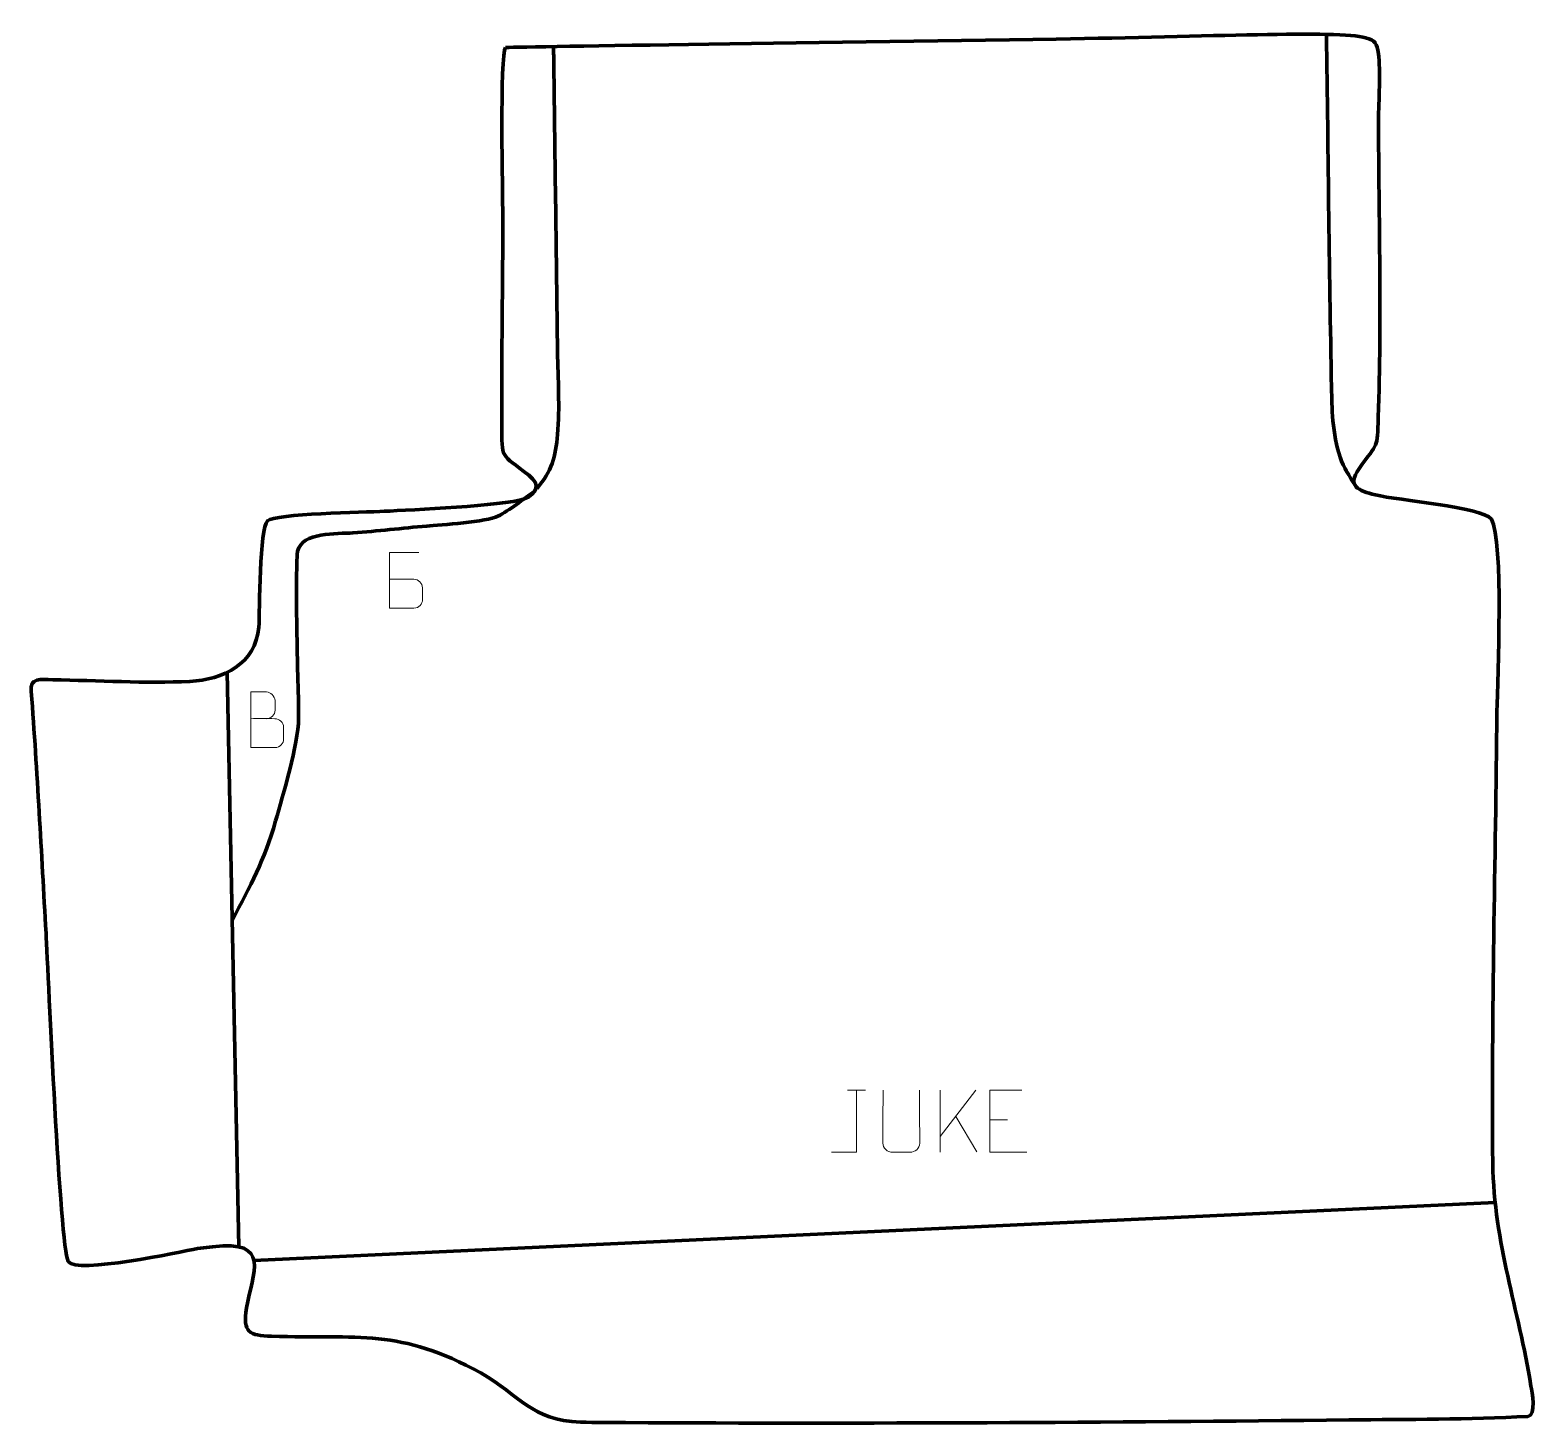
# Model space of a CAD drawing. Header units: millimetres. Extents: x -608 to -2, y 278 to 839.
import ezdxf

# ---------------------------------------------------------------- set-up
doc = ezdxf.new("R2010")
doc.units = ezdxf.units.MM
doc.header["$MEASUREMENT"] = 0
doc.layers.add('layer 2', color=7, linetype='Continuous')
doc.layers.add('layer 3', color=7, linetype='Continuous')

msp = doc.modelspace()

# ---------------------------------------------------------------- linework, layer by layer
at = {"layer": 'layer 2', "color": 140, "lineweight": 158}
for points, knots in [([(-87.0678, 836.8891), (-86.3517, 788.0525), (-85.9886, 738.9537), (-84.9299, 690.1559), (-84.9299, 690.1559), (-84.7423, 681.5112), (-83.7426, 669.8103), (-79.5503, 662.1956), (-79.5503, 662.1956), (-78.3176, 659.9566), (-76.942, 657.7296), (-75.6117, 655.5449)], [0, 0, 0, 0, 0.25, 0.25, 0.25, 0.25, 0.5, 0.5, 0.5, 0.5, 1, 1, 1, 1]), ([(-404.5288, 654.2696), (-398.7368, 661.0412), (-396.9949, 667.0721), (-396.2623, 675.9403), (-396.2623, 675.9403), (-395.3693, 686.7513), (-396.1024, 698.3465), (-396.286, 709.237), (-396.286, 709.237), (-396.7896, 747.6599), (-397.2933, 786.0828), (-397.7969, 824.5057), (-397.7969, 824.5057), (-397.8296, 827.0007), (-397.8623, 829.4957), (-397.895, 831.9907)], [0, 0, 0, 0, 0.2, 0.2, 0.2, 0.2, 0.4, 0.4, 0.4, 0.4, 0.6, 0.6, 0.6, 0.6, 1, 1, 1, 1]), ([(-527.1313, 480.2363), (-519.6098, 495.3234), (-514.3836, 503.8298), (-509.6853, 520.4917), (-509.6853, 520.4917), (-506.6628, 531.2107), (-500.5677, 551.0999), (-500.4315, 561.7151), (-500.4315, 561.7151), (-500.3305, 569.5868), (-500.7548, 577.5169), (-500.9028, 585.3955), (-500.9028, 585.3955), (-501.0768, 598.7182), (-501.6323, 613.952), (-501.01, 627.1512), (-501.01, 627.1512), (-500.9786, 627.8179), (-500.9496, 628.4119), (-500.8363, 629.0684), (-500.8363, 629.0684), (-498.8706, 636.7557), (-485.1628, 635.9445), (-478.5629, 636.382), (-478.5629, 636.382), (-468.736, 637.0335), (-458.7198, 638.2376), (-448.8759, 639.1231), (-448.8759, 639.1231), (-443.3669, 639.607), (-424.6324, 640.7973), (-420.3004, 643.0522), (-420.3004, 643.0522), (-415.6802, 645.4571), (-409.8612, 650.0124), (-405.4559, 653.1181)], [0, 0, 0, 0, 0.1, 0.1, 0.1, 0.1, 0.2, 0.2, 0.2, 0.2, 0.3, 0.3, 0.3, 0.3, 0.4, 0.4, 0.4, 0.4, 0.5, 0.5, 0.5, 0.5, 0.6, 0.6, 0.6, 0.6, 0.7, 0.7, 0.7, 0.7, 0.8, 0.8, 0.8, 0.8, 1, 1, 1, 1])]:
    msp.add_open_spline(points, degree=3, knots=knots, dxfattribs=at)
at = {"layer": 'layer 2', "color": 250, "lineweight": 9}
for points, knots in [([(-463.8558, 617.7192), (-460.5968, 617.7196), (-457.3375, 617.7196), (-454.0778, 617.7192), (-454.0778, 617.7192), (-452.3084, 617.7037), (-450.5855, 616.1487), (-450.5855, 614.3129), (-450.5855, 614.3129), (-450.5859, 613.3021), (-450.5859, 610.5708), (-450.5855, 609.5597), (-450.5855, 609.5597), (-450.5697, 607.8956), (-451.951, 606.0918), (-454.0303, 606.107), (-454.0303, 606.107), (-457.2903, 606.1073), (-460.55, 606.1073), (-463.8094, 606.107), (-463.8094, 606.107), (-463.8094, 613.5574), (-463.8094, 621.0075), (-463.8094, 628.4573), (-463.8094, 628.4573), (-461.6833, 628.4573), (-454.2116, 628.4573), (-452.0852, 628.4573)], [0, 0, 0, 0, 0.125, 0.125, 0.125, 0.125, 0.25, 0.25, 0.25, 0.25, 0.375, 0.375, 0.375, 0.375, 0.5, 0.5, 0.5, 0.5, 0.625, 0.625, 0.625, 0.625, 0.75, 0.75, 0.75, 0.75, 1, 1, 1, 1]), ([(-519.7235, 561.6275), (-516.4645, 561.6279), (-513.2051, 561.6279), (-509.9454, 561.6275), (-509.9454, 561.6275), (-508.1761, 561.612), (-506.4532, 560.057), (-506.4532, 558.2212), (-506.4532, 558.2212), (-506.4535, 557.2104), (-506.4535, 554.4791), (-506.4532, 553.468), (-506.4532, 553.468), (-506.4373, 551.8039), (-507.8186, 550.0001), (-509.898, 550.0153), (-509.898, 550.0153), (-513.158, 550.0156), (-516.4177, 550.0156), (-519.677, 550.0153), (-519.677, 550.0153), (-519.677, 557.4657), (-519.677, 564.9158), (-519.677, 572.3656), (-519.677, 572.3656), (-517.5509, 572.3656), (-515.4245, 572.3656), (-513.298, 572.3656), (-513.298, 572.3656), (-511.7925, 572.3814), (-509.9145, 570.6702), (-509.8986, 568.9125), (-509.8986, 568.9125), (-509.899, 567.0619), (-509.899, 566.9312), (-509.8986, 565.0803), (-509.8986, 565.0803), (-509.8832, 563.2297), (-511.5441, 561.612), (-513.3445, 561.6275)], [0, 0, 0, 0, 0.09090909, 0.09090909, 0.09090909, 0.09090909, 0.18181818, 0.18181818, 0.18181818, 0.18181818, 0.27272727, 0.27272727, 0.27272727, 0.27272727, 0.36363636, 0.36363636, 0.36363636, 0.36363636, 0.45454545, 0.45454545, 0.45454545, 0.45454545, 0.54545455, 0.54545455, 0.54545455, 0.54545455, 0.63636364, 0.63636364, 0.63636364, 0.63636364, 0.72727273, 0.72727273, 0.72727273, 0.72727273, 0.81818182, 0.81818182, 0.81818182, 0.81818182, 1, 1, 1, 1]), ([(-286.0823, 387.2256), (-286.0823, 387.2256), (-276.0603, 387.2256), (-276.0603, 387.2256), (-276.0603, 387.2256), (-276.0603, 387.2256), (-276.0603, 412.1792), (-276.0603, 412.1792)], [0, 0, 0, 0, 0.33333333, 0.33333333, 0.33333333, 0.33333333, 1, 1, 1, 1]), ([(-250.7331, 412.1834), (-250.7335, 406.6439), (-250.6377, 396.4421), (-250.6373, 390.9017), (-250.6373, 390.9017), (-250.7771, 388.6622), (-252.4543, 387.236), (-254.602, 387.2255), (-254.602, 387.2255), (-256.9339, 387.2259), (-259.2658, 387.2259), (-261.5973, 387.2255), (-261.5973, 387.2255), (-263.5223, 387.124), (-265.4944, 388.9405), (-265.4832, 390.885), (-265.4832, 390.885), (-265.4829, 396.4469), (-265.3875, 406.6223), (-265.3879, 412.1834)], [0, 0, 0, 0, 0.16666667, 0.16666667, 0.16666667, 0.16666667, 0.33333333, 0.33333333, 0.33333333, 0.33333333, 0.5, 0.5, 0.5, 0.5, 0.66666667, 0.66666667, 0.66666667, 0.66666667, 1, 1, 1, 1]), ([(-209.6193, 412.1792), (-209.6193, 412.1792), (-222.4932, 412.1792), (-222.4932, 412.1792), (-222.4932, 412.1792), (-222.4932, 412.1792), (-222.4932, 387.2256), (-222.4932, 387.2256), (-222.4932, 387.2256), (-222.4932, 387.2256), (-207.6274, 387.2256), (-207.6274, 387.2256)], [0, 0, 0, 0, 0.25, 0.25, 0.25, 0.25, 0.5, 0.5, 0.5, 0.5, 1, 1, 1, 1])]:
    msp.add_open_spline(points, degree=3, knots=knots, dxfattribs=at)
at = {"layer": 'layer 2', "color": 140, "lineweight": 158}
for points in [[(-524.4428, 349.1617), (-524.4428, 349.1617), (-529.1819, 580.21), (-529.1819, 580.21)], [(-19.1974, 366.96), (-19.1974, 366.96), (-518.3916, 343.6605), (-518.3916, 343.6605)]]:
    msp.add_open_spline(points, degree=3, dxfattribs=at)
at = {"layer": 'layer 2', "color": 250, "lineweight": 9}
for points in [[(-279.6444, 412.1792), (-279.6444, 412.1792), (-272.4762, 412.1792), (-272.4762, 412.1792)], [(-242.4111, 412.1792), (-242.4111, 412.1792), (-242.4111, 387.2256), (-242.4111, 387.2256)], [(-228.0349, 412.1792), (-228.0349, 412.1792), (-242.4111, 393.5395), (-242.4111, 393.5395)], [(-227.7096, 387.3214), (-227.7096, 387.3214), (-236.1801, 401.635), (-236.1801, 401.635)], [(-222.4932, 400.2995), (-222.4932, 400.2995), (-215.3251, 400.2995), (-215.3251, 400.2995)]]:
    msp.add_open_spline(points, degree=3, dxfattribs=at)
at = {"layer": 'layer 3', "color": 242, "lineweight": 158}
msp.add_open_spline([(-417.1599, 831.5659), (-416.8605, 831.8575), (-295.1541, 833.5075), (-195.7263, 835.0055), (-195.7263, 835.0055), (-134.9563, 835.9211), (-82.3424, 838.6032), (-71.3424, 835.5574), (-71.3424, 835.5574), (-67.2866, 834.4344), (-66.8039, 833.3539), (-66.2056, 829.1192), (-66.2056, 829.1192), (-65.2651, 822.4633), (-66.0846, 809.8004), (-66.1387, 802.4753), (-66.1387, 802.4753), (-66.0707, 762.9493), (-64.8072, 722.3185), (-66.226, 682.9321), (-66.226, 682.9321), (-66.709, 669.5257), (-66.0292, 673.4329), (-74.0645, 661.9977), (-74.0645, 661.9977), (-78.8922, 655.1274), (-74.3072, 653.4028), (-67.3567, 651.6545), (-67.3567, 651.6545), (-58.226, 649.3578), (-24.9505, 646.8895), (-20.7222, 641.9296), (-20.7222, 641.9296), (-15.7009, 632.7731), (-18.3379, 578.3032), (-18.5116, 564.4448), (-18.5116, 564.4448), (-19.0858, 504.0965), (-20.7561, 443.1374), (-20.2217, 382.8598), (-20.2217, 382.8598), (-19.5602, 350.0406), (-9.8618, 324.5161), (-4.8405, 293.1531), (-4.8405, 293.1531), (-4.5222, 291.165), (-2.4597, 281.193), (-6.1475, 280.978), (-6.1475, 280.978), (-29.4804, 279.6175), (-54.5951, 279.7895), (-78.0208, 279.5429), (-78.0208, 279.5429), (-174.8052, 278.5241), (-272.1268, 277.9476), (-368.9122, 278.4529), (-368.9122, 278.4529), (-374.9442, 278.4844), (-381.0138, 278.4982), (-387.0435, 278.6436), (-387.0435, 278.6436), (-407.0026, 279.5226), (-411.0412, 289.1889), (-427.1808, 298.4559), (-427.1808, 298.4559), (-459.7657, 316.4553), (-476.1618, 312.0886), (-511.325, 313.2231), (-511.325, 313.2231), (-520.2896, 313.5123), (-522.962, 314.5431), (-521.3169, 324.5889), (-521.3169, 324.5889), (-519.0078, 338.6889), (-511.0707, 352.1276), (-535.0473, 349.1744), (-535.0473, 349.1744), (-535.0473, 349.1744), (-541.0798, 348.4314), (-541.0798, 348.4314), (-541.0798, 348.4314), (-548.1235, 347.142), (-590.0458, 338.0109), (-593.0424, 343.3289), (-593.0424, 343.3289), (-596.4251, 349.3318), (-601.0855, 458.4916), (-601.9727, 475.3805), (-601.9727, 475.3805), (-603.8724, 507.7635), (-605.4484, 540.1894), (-607.9383, 572.5279), (-607.9383, 572.5279), (-608.381, 578.2768), (-604.4743, 577.3711), (-599.203, 577.2936), (-599.203, 577.2936), (-581.4257, 576.9804), (-561.7441, 575.7551), (-544.1715, 576.6114), (-544.1715, 576.6114), (-530.6969, 577.268), (-517.7713, 583.6396), (-516.377, 598.4392), (-516.377, 598.4392), (-516.137, 604.8426), (-516.0936, 638.2788), (-512.9802, 641.21), (-512.9802, 641.21), (-509.8944, 644.1153), (-474.1145, 644.586), (-465.9802, 645.0326), (-465.9802, 645.0326), (-454.7979, 645.6465), (-418.5617, 647.215), (-409.647, 650.0166), (-409.647, 650.0166), (-404.4821, 652.2985), (-402.9903, 655.6642), (-407.8331, 659.5338), (-407.8331, 659.5338), (-419.2874, 668.686), (-418.6356, 665.3637), (-418.72, 680.4223), (-418.72, 680.4223), (-418.8313, 708.3643), (-418.3004, 736.4996), (-418.3076, 764.5069), (-418.3076, 764.5069), (-418.3093, 771.034), (-419.6366, 829.1545), (-417.1599, 831.5659)], degree=3, knots=[0, 0, 0, 0, 0.02941176, 0.02941176, 0.02941176, 0.02941176, 0.05882353, 0.05882353, 0.05882353, 0.05882353, 0.08823529, 0.08823529, 0.08823529, 0.08823529, 0.11764706, 0.11764706, 0.11764706, 0.11764706, 0.14705882, 0.14705882, 0.14705882, 0.14705882, 0.17647059, 0.17647059, 0.17647059, 0.17647059, 0.20588235, 0.20588235, 0.20588235, 0.20588235, 0.23529412, 0.23529412, 0.23529412, 0.23529412, 0.26470588, 0.26470588, 0.26470588, 0.26470588, 0.29411765, 0.29411765, 0.29411765, 0.29411765, 0.32352941, 0.32352941, 0.32352941, 0.32352941, 0.35294118, 0.35294118, 0.35294118, 0.35294118, 0.38235294, 0.38235294, 0.38235294, 0.38235294, 0.41176471, 0.41176471, 0.41176471, 0.41176471, 0.44117647, 0.44117647, 0.44117647, 0.44117647, 0.47058824, 0.47058824, 0.47058824, 0.47058824, 0.5, 0.5, 0.5, 0.5, 0.52941176, 0.52941176, 0.52941176, 0.52941176, 0.55882353, 0.55882353, 0.55882353, 0.55882353, 0.58823529, 0.58823529, 0.58823529, 0.58823529, 0.61764706, 0.61764706, 0.61764706, 0.61764706, 0.64705882, 0.64705882, 0.64705882, 0.64705882, 0.67647059, 0.67647059, 0.67647059, 0.67647059, 0.70588235, 0.70588235, 0.70588235, 0.70588235, 0.73529412, 0.73529412, 0.73529412, 0.73529412, 0.76470588, 0.76470588, 0.76470588, 0.76470588, 0.79411765, 0.79411765, 0.79411765, 0.79411765, 0.82352941, 0.82352941, 0.82352941, 0.82352941, 0.85294118, 0.85294118, 0.85294118, 0.85294118, 0.88235294, 0.88235294, 0.88235294, 0.88235294, 0.91176471, 0.91176471, 0.91176471, 0.91176471, 0.94117647, 0.94117647, 0.94117647, 0.94117647, 1, 1, 1, 1], dxfattribs=at)

doc.saveas('drawing.dxf')
